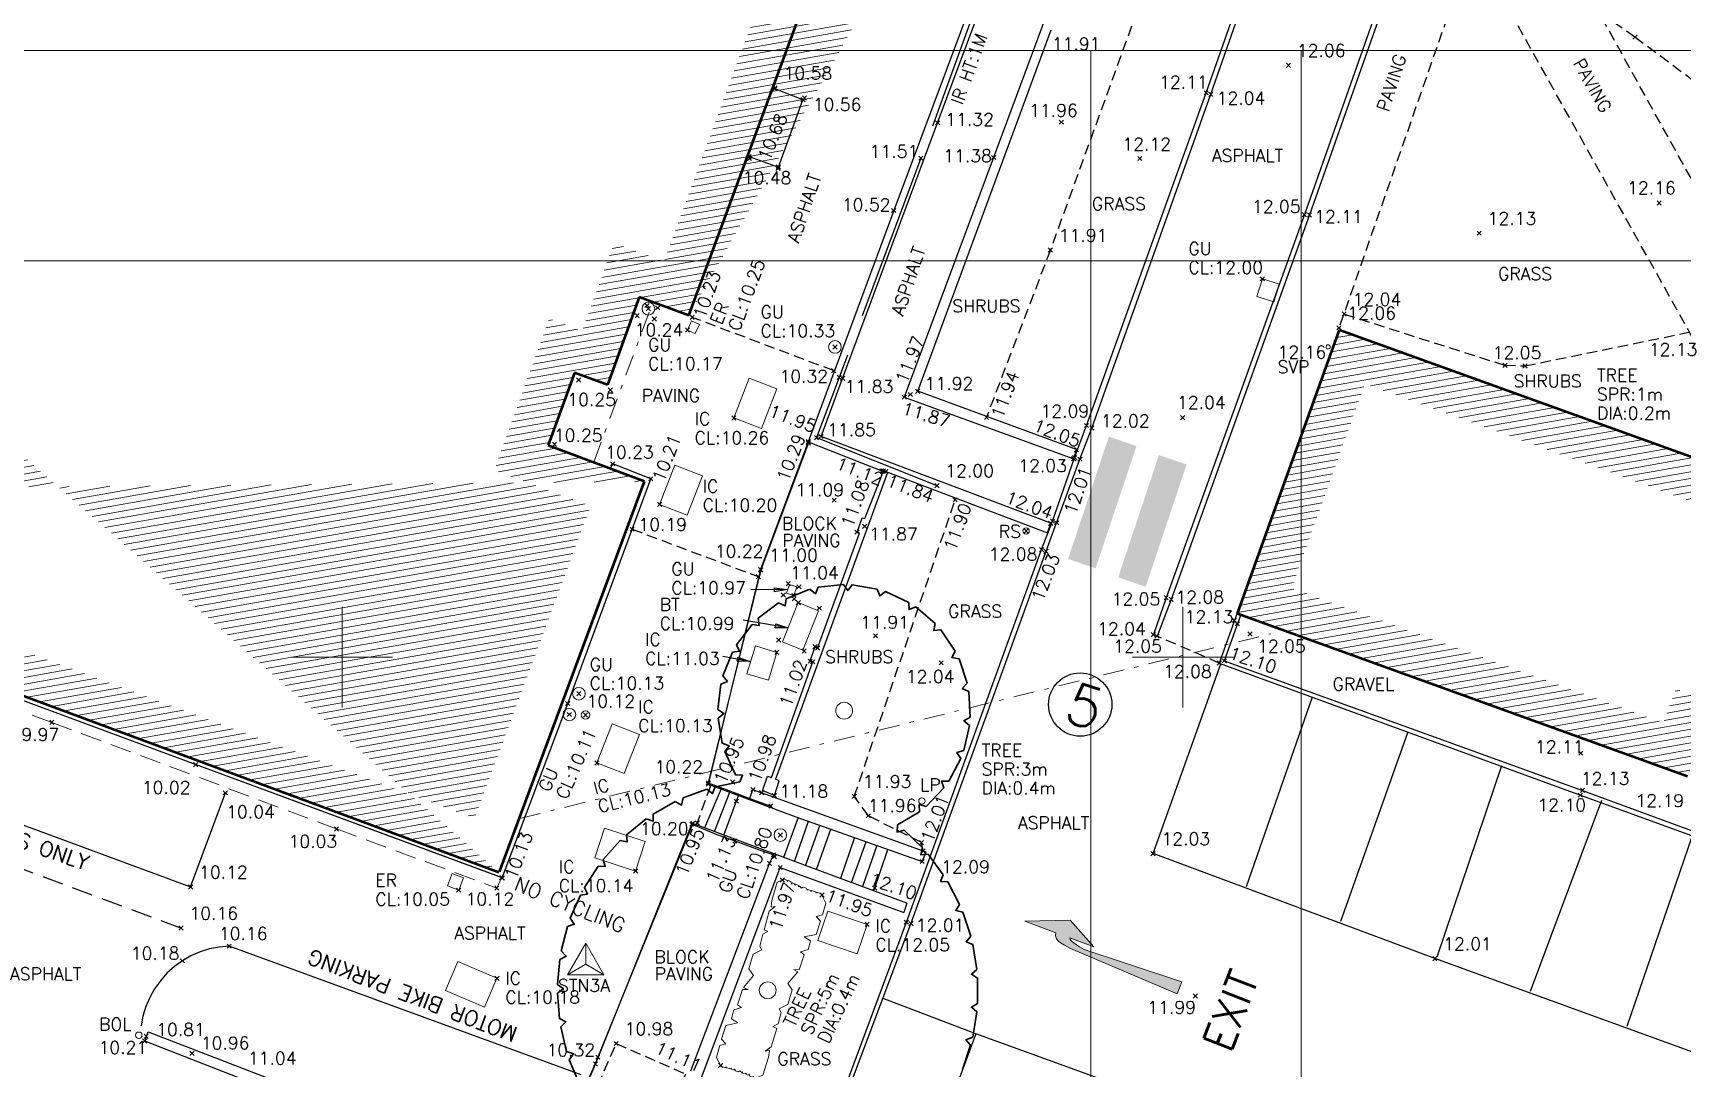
# Model space of a CAD drawing. Extents: x 521064 to 521635, y 174590 to 175241.
# Drawn here: x 521312.65 to 521351.87, y 174730.23 to 174754.84 of the extents above; entities that cross this region are included whole.
import ezdxf

# ---------------------------------------------------------------- set-up
doc = ezdxf.new("R2010")
doc.units = 0
doc.header["$PDMODE"] = 3
doc.header["$PDSIZE"] = 0.05
for name, pattern in [('Centre', [7, 4, -1, 1, -1]), ('DASHDOT', [1, 0.5, -0.25, 0, -0.25]), ('DASHED', [0.75, 0.5, -0.25]), ('HIDDEN', [0.375, 0.25, -0.125])]:
    doc.linetypes.add(name, pattern=pattern)
doc.layers.get('0').update_dxf_attribs({"linetype": 'CONTINUOUS', "lineweight": 18})
for name, color, linetype, lineweight in [('I031G_SURVEY-GRID', 7, 'CONTINUOUS', 18), ('I042T_SURVEY-STA', 1, 'CONTINUOUS', 13), ('I277G_CANOPY', 30, 'DASHDOT', 18), ('I901G_TITLE-SHEET', 7, 'CONTINUOUS', 18), ('I904G_HATCHING', 62, 'CONTINUOUS', 18), ('I910T_TXT-GEN-S', 7, 'CONTINUOUS', 13), ('I917G_BUILDING', 3, 'CONTINUOUS', 50), ('I923G_SURVEY-POINT', 7, 'CONTINUOUS', 18), ('I923T_SURVEY-LEVEL', 7, 'CONTINUOUS', 13), ('I941G_TREE', 72, 'CONTINUOUS', 18), ('I941G_TREE-VEG', 6, 'CONTINUOUS', 35), ('I941T_TREE-TXT', 82, 'CONTINUOUS', 13), ('I952G_KERB', 5, 'CONTINUOUS', 25), ('I960G_COVER', 1, 'CONTINUOUS', 18), ('I960T_COVER-TXT', 1, 'CONTINUOUS', 13), ('I963G_SW', 200, 'DASHED', 18), ('I969G_OHC', 241, 'DASHDOT', 18), ('I976G_ST-FURN', 220, 'CONTINUOUS', 18), ('I976T_ST-FURN-TXT', 220, 'CONTINUOUS', 13), ('I995G_VEGETATION', 102, 'CONTINUOUS', 18)]:
    doc.layers.add(name, color=color, linetype=linetype, lineweight=lineweight)
for name, color, linetype in [('I218G_PLINTH', 140, 'CONTINUOUS'), ('I240G_STAIR', 10, 'CONTINUOUS'), ('I280G_BLDG-FRAME', 7, 'HIDDEN'), ('I940G_SURFACE', 200, 'HIDDEN'), ('I971G_FENCE', 5, 'Centre'), ('I972G_WALL', 10, 'CONTINUOUS'), ('I997G_ROAD_MARKING', 7, 'CONTINUOUS')]:
    doc.layers.add(name, color=color, linetype=linetype)
doc.styles.add('MONOTXT', font='simplex.shx')
doc.styles.get("Standard").update_dxf_attribs({"font": 'simplex.shx'})
doc.dimstyles.get("Standard").update_dxf_attribs({"dimtxt": 0.18, "dimasz": 0.18, "dimexe": 0.18, "dimexo": 0.0625, "dimgap": 0.09, "dimtad": 0, "dimtih": 1, "dimtoh": 1, "dimdec": 4, "dimzin": 0, "dimdsep": 46, "dimtxsty": 'Standard', "dimcen": 0.09, "dimadec": 0, "dimazin": 0, "dimtfac": 1, "dimtdec": 4, "dimtofl": 0, "dimtmove": 0, "dimatfit": 3, "dimfxl": 1, "dimtolj": 1, "dimtzin": 0, "dimarcsym": 0})

# ---------------------------------------------------------------- blocks, each defined once
blk = doc.blocks.new('PT_STATION')
at = {"color": 0, "linetype": 'Continuous', "flags": 128}
for points in [[(0, 0.5), (-0.433, -0.25)], [(-0.433, -0.25), (0, 0), (0, 0.5)], [(0.433, -0.25), (0, 0.5)], [(0, 0), (0.433, -0.25)], [(-0.433, -0.25), (0.433, -0.25)]]:
    blk.add_lwpolyline(points, dxfattribs=at)
blk = doc.blocks.new('HER Vegitation')
at = {"color": 0, "linetype": 'ByBlock'}
blk.add_polyline3d([(0, 0, 0), (0.005, 0.0072, 0), (0.0165, 0.0097, 0), (0.0206, 0.0053, 0), (0.0225, 0.0112, 0), (0.0359, 0.0137, 0), (0.0437, 0.0047, 0), (0.044, 0.0119, 0), (0.0525, 0.014, 0), (0.0581, 0.0087, 0), (0.0587, 0.0131, 0), (0.0737, 0.0159, 0), (0.0762, 0.0112, 0), (0.0759, 0.0159, 0), (0.0906, 0.0128, 0), (0.094, 0.0197, 0), (0.1084, 0.0228, 0), (0.1159, 0.0175, 0), (0.1181, 0.0209, 0), (0.1293, 0.0237, 0), (0.134, 0.0206, 0), (0.1337, 0.0247, 0), (0.1518, 0.0287, 0), (0.1584, 0.0259, 0), (0.1559, 0.029, 0), (0.1618, 0.0315, 0), (0.1797, 0.035, 0), (0.1837, 0.0319, 0)], dxfattribs=at)

msp = doc.modelspace()

# ---------------------------------------------------------------- hatches: boundary and pattern name
msp.add_hatch(color=256).paths.add_polyline_path([(521337.327, 174733.07), (521339.864, 174731.995), (521339.97, 174732.276), (521337.652, 174733.046), (521337.54, 174733.107), (521337.472, 174733.154), (521337.384, 174733.219), (521337.342, 174733.251), (521337.315, 174733.293), (521337.31, 174733.32), (521337.878, 174733.106), (521337.318, 174733.745), (521336.241, 174733.723), (521336.977, 174733.446), (521336.969, 174733.37), (521336.991, 174733.303), (521337.04, 174733.247), (521337.089, 174733.207), (521337.179, 174733.146)])
at = {"layer": 'I904G_HATCHING'}
h = msp.add_hatch(dxfattribs=at)
h.set_pattern_fill('ANSI31', color=256, scale=0.05, angle=325, style=0)
h.paths.add_polyline_path([(521319.989, 174796.976), (521317.25, 174789.57), (521320.274, 174788.474), (521317.729, 174781.566), (521318.599, 174781.242), (521314.762, 174770.934), (521313.465, 174771.419), (521312.26, 174768.185), (521313.565, 174767.711), (521309.764, 174757.382), (521308.905, 174757.706), (521306.356, 174750.853), (521303.341, 174751.954), (521300.602, 174744.53), (521323.15, 174736.169), (521325.911, 174743.596), (521323.621, 174744.446), (521324.929, 174748.048), (521325.715, 174747.761), (521326.471, 174749.849), (521327.658, 174749.411), (521331.041, 174758.577), (521332.591, 174758.002), (521332.998, 174758.999), (521332.932, 174759.024), (521335.237, 174765.255), (521335.327, 174765.222), (521336.92, 174769.563), (521337.922, 174769.844), (521338.779, 174772.181), (521338.198, 174773.062), (521339.835, 174777.469), (521336.226, 174778.807), (521337.471, 174782.22), (521339.843, 174781.331), (521342.564, 174788.649)])
edge = h.paths.add_edge_path()
edge.add_line((521318.988, 174787.877), (521316.446, 174780.976))
edge.add_line((521315.963, 174788.973), (521318.988, 174787.877))
edge.add_line((521319.401, 174798.268), (521315.963, 174788.973))
edge.add_line((521328.274, 174794.986), (521319.401, 174798.268))
edge.add_line((521343.831, 174789.248), (521328.274, 174794.986))
edge.add_line((521340.394, 174779.943), (521343.844, 174789.224))
edge.add_line((521338.065, 174780.929), (521338.675, 174780.701))
edge.add_line((521337.507, 174779.399), (521338.065, 174780.929))
edge.add_line((521338.639, 174780.605), (521338.675, 174780.701))
edge.add_line((521338.639, 174780.605), (521340.394, 174779.943))
edge.add_line((521340.693, 174778.217), (521337.507, 174779.399))
edge.add_line((521341.04, 174778.216), (521340.734, 174778.328))
edge.add_line((521340.734, 174778.328), (521340.693, 174778.217))
edge.add_line((521341.124, 174778.067), (521341.019, 174778.111))
edge.add_line((521339.312, 174773.189), (521341.124, 174778.067))
edge.add_line((521341.019, 174778.111), (521341.04, 174778.216))
edge.add_line((521339.891, 174772.309), (521339.312, 174773.189))
edge.add_line((521338.684, 174769.019), (521339.891, 174772.309))
edge.add_line((521337.683, 174768.738), (521338.684, 174769.019))
edge.add_line((521335.92, 174763.936), (521337.683, 174768.738))
edge.add_line((521334.217, 174759.615), (521335.828, 174763.97))
edge.add_line((521335.828, 174763.97), (521335.92, 174763.936))
edge.add_line((521334.314, 174759.579), (521334.217, 174759.615))
edge.add_line((521333.151, 174756.727), (521334.314, 174759.579))
edge.add_line((521331.632, 174757.291), (521333.151, 174756.727))
edge.add_line((521328.249, 174748.127), (521331.632, 174757.291))
edge.add_line((521328.249, 174748.127), (521327.069, 174748.562))
edge.add_line((521327.069, 174748.562), (521326.314, 174746.477))
edge.add_line((521326.314, 174746.477), (521325.527, 174746.765))
edge.add_line((521325.527, 174746.765), (521324.9, 174745.038))
edge.add_line((521324.9, 174745.038), (521327.19, 174744.187))
edge.add_line((521323.742, 174734.891), (521327.193, 174744.175))
edge.add_line((521299.318, 174743.939), (521323.729, 174734.888))
edge.add_line((521302.747, 174753.235), (521299.318, 174743.939))
edge.add_line((521305.765, 174752.133), (521302.747, 174753.235))
edge.add_line((521308.318, 174758.995), (521305.765, 174752.133))
edge.add_line((521309.173, 174758.673), (521308.318, 174758.995))
edge.add_line((521312.28, 174767.114), (521309.173, 174758.673))
edge.add_line((521312.28, 174767.114), (521310.56, 174767.739))
edge.add_line((521311.106, 174769.218), (521310.56, 174767.739))
edge.add_line((521311.157, 174769.573), (521311.106, 174769.218))
edge.add_line((521311.721, 174771.082), (521312.204, 174770.899))
edge.add_line((521312.204, 174770.899), (521311.644, 174769.397))
edge.add_line((521311.644, 174769.397), (521311.157, 174769.573))
edge.add_line((521311.888, 174771.32), (521311.721, 174771.082))
edge.add_line((521312.464, 174772.861), (521311.888, 174771.32))
edge.add_line((521314.174, 174772.222), (521312.464, 174772.861))
edge.add_line((521317.313, 174780.654), (521314.174, 174772.222))
edge.add_line((521316.446, 174780.976), (521317.313, 174780.654))
h = msp.add_hatch(dxfattribs=at)
h.set_pattern_fill('ANSI31', color=256, scale=0.05, angle=325, style=0)
h.paths.add_polyline_path([(521370.921, 174744.963), (521360.563, 174748.752), (521361.456, 174751.253), (521361.221, 174751.337), (521361.182, 174751.229), (521358.699, 174752.157), (521358.739, 174752.269), (521358.503, 174752.353), (521357.46, 174749.412), (521356.575, 174749.733), (521356.773, 174750.278), (521356.406, 174750.411), (521354.097, 174744.041), (521343.725, 174747.781), (521341.3, 174741.039), (521352.002, 174737.167), (521352.309, 174737.966), (521355.882, 174736.671), (521355.583, 174735.845), (521366.198, 174732.002)])
h.paths.add_polyline_path([(521359.287, 174748.153), (521369.631, 174744.371), (521365.606, 174733.28), (521356.864, 174736.445), (521357.163, 174737.27), (521351.727, 174739.24), (521351.42, 174738.441), (521342.578, 174741.64), (521344.327, 174746.501), (521354.697, 174742.762), (521356.808, 174748.585), (521358.065, 174748.129), (521359.067, 174750.952), (521360.143, 174750.55)], flags=16)
at = {"layer": 'I997G_ROAD_MARKING'}
h = msp.add_hatch(color=256, dxfattribs=at)
h.paths.add_polyline_path([(521337.268, 174742.336), (521337.923, 174742.111), (521338.894, 174745.02), (521338.238, 174745.245)])
h.paths.add_polyline_path([(521338.459, 174741.898), (521339.114, 174741.672), (521340.085, 174744.582), (521339.429, 174744.807)])

# ---------------------------------------------------------------- linework, layer by layer
msp.add_lwpolyline([(521337.327, 174733.07), (521339.864, 174731.995), (521339.97, 174732.276), (521337.652, 174733.046), (521337.54, 174733.107), (521337.472, 174733.154), (521337.384, 174733.219), (521337.342, 174733.251), (521337.315, 174733.293), (521337.31, 174733.32), (521337.878, 174733.106), (521337.318, 174733.745), (521336.241, 174733.723), (521336.977, 174733.446), (521336.969, 174733.37), (521336.991, 174733.303), (521337.04, 174733.247), (521337.089, 174733.207), (521337.179, 174733.146)], close=True)
at = {"layer": 'I031G_SURVEY-GRID'}
for p, q in [((521320, 174741.2), (521320, 174738.8)), ((521340, 174741.2), (521340, 174738.8)), ((521318.8, 174740), (521321.2, 174740)), ((521338.8, 174740), (521341.2, 174740))]:
    msp.add_line(p, q, dxfattribs=at)
at = {"layer": 'I218G_PLINTH'}
for points in [[(521327.344, 174744.24, 10.211), (521326.438, 174744.596, 10.228), (521326.379, 174744.489, 10.231)], [(521323.811, 174734.749, 10.131), (521325.367, 174738.898, 10.116), (521327.344, 174744.24, 10.211)], [(521323.815, 174734.747, 10.132), (521316.518, 174737.444, 10.021), (521306.919, 174740.999, 9.932)], [(521323.811, 174734.749, 10.131), (521316.518, 174737.444, 10.021)]]:
    msp.add_polyline3d(points, dxfattribs=at)
at = {"layer": 'I240G_STAIR'}
for p, q in [((521332.185, 174735.71, 11.635), (521331.854, 174734.736, 11.629)), ((521332.117, 174734.639, 11.783), (521332.465, 174735.611, 11.793)), ((521332.716, 174735.522, 11.949), (521332.376, 174734.543, 11.941))]:
    msp.add_line(p, q, dxfattribs=at)
for points in [[(521329.683, 174751.907, 10.675), (521330.377, 174751.657, 10.672), (521330.963, 174753.258, 10.674), (521330.291, 174753.516, 10.676)], [(521329.02, 174736.864, 10.417), (521328.624, 174735.937, 10.396)], [(521328.859, 174735.849, 10.587), (521329.227, 174736.786, 10.604)], [(521329.077, 174735.768, 10.77), (521329.431, 174736.71, 10.791)], [(521330.849, 174736.183, 11.009), (521330.498, 174735.238, 10.997)], [(521330.765, 174735.14, 11.169), (521331.093, 174736.097, 11.161)], [(521331.366, 174736, 11.315), (521331.014, 174735.031, 11.324)], [(521331.284, 174734.948, 11.47), (521331.628, 174735.907, 11.479)], [(521332.646, 174734.443, 12.096), (521332.985, 174735.427, 12.11)]]:
    msp.add_polyline3d(points, dxfattribs=at)
at = {"layer": 'I277G_CANOPY'}
msp.add_polyline3d([(521325.991, 174744.64, 12.614), (521327.321, 174748.246, 12.58)], dxfattribs=at)
at = {"layer": 'I280G_BLDG-FRAME'}
msp.add_polyline3d([(521325.027, 174727.415, 11.029), (521326.521, 174730.811, 10.979), (521328.17, 174730.085, 11.114), (521326.677, 174726.689, 11.164)], close=True, dxfattribs=at)
at = {"layer": 'I901G_TITLE-SHEET'}
for points in [[(521455.762, 174749.428), (521247.162, 174749.428), (521247.162, 174913.628), (521455.762, 174913.628)], [(521342.812, 174590.228), (521134.212, 174590.228), (521134.212, 174754.428), (521342.812, 174754.428)], [(521546.412, 174590.228), (521337.812, 174590.228), (521337.812, 174754.428), (521546.412, 174754.428)]]:
    msp.add_lwpolyline(points, close=True, dxfattribs=at)
at = {"layer": 'I917G_BUILDING'}
for p, q in [((521328.249, 174748.127, 10.23), (521331.632, 174757.291, 10.74)), ((521327.069, 174748.562, 10.24), (521326.314, 174746.477, 10.25)), ((521328.249, 174748.127, 10.23), (521327.069, 174748.562, 10.24)), ((521341.3, 174741.039), (521343.725, 174747.781)), ((521325.527, 174746.765, 10.25), (521324.9, 174745.038, 10.25)), ((521326.314, 174746.477, 10.25), (521325.527, 174746.765, 10.25)), ((521324.9, 174745.038, 10.25), (521327.19, 174744.187, 10.21)), ((521323.742, 174734.891, 10.13), (521327.193, 174744.175, 10.21)), ((521299.318, 174743.939, 9.86), (521323.729, 174734.888, 10.13)), ((521341.3, 174741.039, 12.13), (521352.002, 174737.167, 12.19))]:
    msp.add_line(p, q, dxfattribs=at)
msp.add_polyline3d([(521343.725, 174747.781, 12.06), (521354.097, 174744.041, 12.11), (521356.406, 174750.411, 12.19)], dxfattribs=at)
at = {"layer": 'I923G_SURVEY-POINT'}
for p in [(521350.75, 174754.744, 12.081), (521342.509, 174754.076, 12.065), (521330.291, 174753.516, 10.676), (521330.301, 174753.536, 10.576), (521330.963, 174753.258, 10.674), (521331, 174753.296, 10.563), (521340.553, 174753.422, 12.109), (521340.664, 174753.387, 12.045), (521334.165, 174752.707, 11.325), (521337.106, 174752.722, 11.956), (521329.683, 174751.907, 10.675), (521329.69, 174751.859, 10.483), (521330.37, 174751.622, 10.478), (521330.377, 174751.657, 10.672), (521333.765, 174751.866, 11.507), (521335.498, 174751.884, 11.376), (521338.974, 174751.86, 12.116), (521351.327, 174750.801, 12.164), (521333.121, 174750.622, 10.516), (521342.888, 174750.525, 12.052), (521343.009, 174750.517, 12.108), (521347.046, 174750.082, 12.132), (521336.846, 174749.681, 11.909), (521341.89, 174748.997, 12.004), (521327.02, 174748.122, 10.239), (521327.255, 174748.362, 10.19), (521327.286, 174748.287, 10.172), (521327.428, 174748.043, 10.242), (521327.509, 174748.309, 10.24), (521328.328, 174748.081, 10.234), (521343.834, 174748.159, 12.044), (521328.215, 174747.778, 10.25), (521343.71, 174747.831, 12.065), (521331.723, 174747.377, 10.329), (521347.657, 174746.941, 12.054), (521348.136, 174746.926, 12.045), (521325.626, 174746.591, 10.252), (521331.691, 174746.814, 10.321), (521331.825, 174746.654, 11.948), (521331.906, 174746.63, 11.833), (521326.381, 174746.355, 10.245), (521333.372, 174746.184, 11.866), (521333.514, 174746.246, 11.973), (521333.691, 174746.322, 11.918), (521329.319, 174745.688, 10.26), (521335.327, 174745.705, 11.937), (521339.991, 174745.695, 12.044), (521337.707, 174745.509, 12.09), (521337.832, 174745.448, 12.024), (521325.053, 174745.062, 10.251), (521331.088, 174745.124, 10.293), (521331.092, 174745.094, 11.125), (521331.284, 174745.221, 11.946), (521331.392, 174745.248, 11.846), (521337.467, 174744.935, 12.053), (521326.438, 174744.596, 10.228), (521337.401, 174744.718, 12.028), (521337.424, 174744.742, 12.04), (521337.551, 174744.708, 12.01), (521327.344, 174744.24, 10.211), (521332.838, 174744.427, 11.119), (521332.877, 174744.425, 11.12), (521332.934, 174744.416, 11.843), (521331.706, 174743.732, 11.088), (521334.148, 174744.08, 11.996), (521334.582, 174743.74, 11.902), (521327.553, 174743.634, 10.204), (521326.901, 174743.042, 10.191), (521332.248, 174742.971, 11.082), (521332.428, 174743.109, 11.873), (521336.27, 174743.001, 12.095), (521336.855, 174743.184, 12.041), (521336.898, 174743.234, 12.041), (521336.996, 174743.194, 12.005), (521336.639, 174742.556, 12.077), (521336.744, 174742.518, 12.027), (521329.9, 174741.916, 10.222), (521329.952, 174742.084, 10.224), (521329.961, 174742.074, 11), (521330.612, 174741.749, 11.037), (521330.497, 174741.477, 11.028), (521330.749, 174741.466, 10.974), (521330.752, 174741.386, 11.033), (521330.87, 174741.672, 11.042), (521339.6, 174741.414, 12.054), (521339.72, 174741.374, 12.084), (521330.851, 174741.297, 10.987), (521331.353, 174741.165, 11.055), (521341.223, 174740.874, 12.126), (521341.295, 174740.791, 12.133), (521330.386, 174740.407, 11.011), (521331.249, 174740.25, 11.059), (521331.311, 174740.217, 11.067), (521332.687, 174740.506, 11.913), (521339.297, 174740.535, 12.038), (521339.383, 174740.498, 12.046), (521341.595, 174740.549, 12.047), (521330.34, 174740.113, 11.026), (521330.991, 174740.148, 11.045), (521331.134, 174739.905, 11.046), (521331.195, 174739.888, 11.017), (521334.249, 174739.863, 12.039), (521340.865, 174739.859, 12.075), (521340.982, 174739.913, 12.103), (521325.633, 174739.13, 10.128), (521325.367, 174738.898, 10.116), (521325.408, 174738.636, 10.107), (521325.79, 174738.624, 10.13), (521313.097, 174738.449, 9.967), (521316.518, 174737.444, 10.021), (521326.061, 174737.483, 10.127), (521349.463, 174737.715, 12.106), (521317.226, 174736.772, 10.038), (521328.707, 174736.98, 10.216), (521328.71, 174737.009, 10.946), (521329.289, 174737.03, 10.959), (521329.772, 174736.852, 10.98), (521329.978, 174736.776, 11.004), (521330.284, 174736.708, 11.176), (521332.184, 174736.69, 11.926), (521349.452, 174736.716, 12.102), (521349.503, 174736.831, 12.129), (521329.38, 174736.573, 10.788), (521330.199, 174736.459, 12.036), (521319.869, 174735.914, 10.026), (521328.32, 174736.026, 10.947), (521328.343, 174736.041, 10.201), (521328.451, 174736.055, 10.196), (521332.518, 174736.226, 11.959), (521329.343, 174735.628, 11.135), (521330.424, 174735.768, 10.802), (521333.783, 174735.589, 12.013), (521330.167, 174735.095, 11.101), (521330.262, 174735.299, 11.212), (521330.283, 174735.249, 12.099), (521333.798, 174735.139, 12.088), (521333.82, 174735.389, 12.014), (521339.289, 174735.328, 12.029), (521323.796, 174734.75, 10.126), (521323.811, 174734.749, 10.131), (521326.983, 174734.911, 10.137), (521330.42, 174734.996, 11.962), (521330.473, 174734.697, 11.967), (521316.399, 174734.534, 10.115), (521322.776, 174734.458, 10.051), (521323.682, 174734.508, 10.12), (521331.413, 174734.341, 11.946), (521332.668, 174734.508, 12.097), (521316.17, 174733.557, 10.156), (521332.489, 174733.643, 12.052), (521333.422, 174733.695, 12.061), (521333.531, 174733.66, 12.012), (521317.317, 174733.125, 10.162), (521316.203, 174732.777, 10.176), (521345.989, 174732.829, 12.01), (521323.685, 174732.362, 10.177), (521340.295, 174731.939, 11.986), (521315.308, 174730.869, 10.214), (521315.341, 174730.981, 10.81), (521326.521, 174730.811, 10.979), (521316.43, 174730.577, 10.96), (521326.084, 174730.486, 10.32), (521326.028, 174730.321, 10.978), (521329.003, 174730.29, 12.002)]:
    msp.add_point(p, dxfattribs=at)
at = {"layer": 'I940G_SURFACE'}
for points in [[(521348.758, 174776.84, 12), (521348.445, 174776.793, 12.002), (521348.213, 174776.742, 12.003), (521347.986, 174776.675, 12.004), (521347.764, 174776.592, 12.005), (521347.549, 174776.493, 12.006), (521347.341, 174776.379, 12.007), (521347.141, 174776.251, 12.008), (521346.951, 174776.11, 12.009), (521346.783, 174775.965, 12.008), (521346.624, 174775.809, 12.008), (521346.476, 174775.643, 12.008), (521346.339, 174775.467, 12.008), (521346.215, 174775.283, 12.007), (521346.102, 174775.091, 12.007), (521346.003, 174774.892, 12.007), (521345.917, 174774.686, 12.007), (521342.997, 174766.527, 12.014), (521339.93, 174758.178, 12.043), (521336.846, 174749.681, 11.909), (521335.327, 174745.705, 11.937)], [(521354.479, 174748.705, 12.138), (521353.358, 174749.093, 12.142), (521348.95, 174757.029, 12.092), (521347.783, 174759.133, 12.06), (521347.998, 174759.775, 12.114)], [(521353.853, 174746.989, 12.154), (521352.122, 174747.596, 12.128), (521347.653, 174755.583, 12.13), (521346.53, 174755.919, 12.123), (521343.71, 174747.831, 12.065)], [(521354.927, 174748.639, 12.075), (521355.417, 174749.591, 12.152), (521353.353, 174752.803, 12.118), (521350.75, 174754.744, 12.081), (521349.889, 174755.348, 12.099)], [(521331.691, 174746.814, 10.321), (521328.328, 174748.081, 10.234)], [(521343.834, 174748.159, 12.044), (521347.657, 174746.941, 12.054), (521348.136, 174746.926, 12.045), (521352.033, 174747.726, 12.111)], [(521333.82, 174735.389, 12.014), (521333.783, 174735.589, 12.013), (521332.518, 174736.226, 11.959), (521332.184, 174736.69, 11.926), (521334.582, 174743.74, 11.902)], [(521326.901, 174743.042, 10.191), (521329.9, 174741.916, 10.222)], [(521340.865, 174739.859, 12.075), (521339.383, 174740.498, 12.046)], [(521328.434, 174736.007, 10.195), (521328.774, 174736.955, 10.22)]]:
    msp.add_polyline3d(points, dxfattribs=at)
at = {"layer": 'I941G_TREE'}
for centre in [(521331.941, 174738.726), (521330.124, 174732.076)]:
    msp.add_circle(centre, 0.2, dxfattribs=at)
at = {"layer": 'I941G_TREE-VEG'}
for points in [[(521331.126, 174741.613), (521330.56, 174741.389), (521330.54, 174741.219), (521330.383, 174741.29)], [(521331.928, 174741.726), (521331.323, 174741.661), (521331.258, 174741.503), (521331.126, 174741.613)], [(521332.731, 174741.62), (521332.131, 174741.72), (521332.026, 174741.584), (521331.928, 174741.726)], [(521333.477, 174741.303), (521332.925, 174741.559), (521332.787, 174741.457), (521332.731, 174741.62)], [(521330.383, 174741.29), (521329.898, 174740.923), (521329.924, 174740.753), (521329.754, 174740.78)], [(521334.11, 174740.798), (521333.647, 174741.193), (521333.487, 174741.131), (521333.477, 174741.303)], [(521329.754, 174740.78), (521329.385, 174740.296), (521329.455, 174740.14), (521329.284, 174740.12)], [(521334.585, 174740.142), (521334.245, 174740.646), (521334.074, 174740.63), (521334.11, 174740.798)], [(521329.284, 174740.12), (521329.058, 174739.555), (521329.167, 174739.423), (521329.008, 174739.358)], [(521334.868, 174739.383), (521334.675, 174739.96), (521334.506, 174739.99), (521334.585, 174740.142)], [(521329.008, 174739.358), (521328.941, 174738.754), (521329.082, 174738.656), (521328.946, 174738.551)], [(521334.937, 174738.576), (521334.906, 174739.183), (521334.751, 174739.257), (521334.868, 174739.383)], [(521328.946, 174738.551), (521329.043, 174737.95), (521329.204, 174737.893), (521329.102, 174737.756)], [(521334.788, 174737.78), (521334.92, 174738.373), (521334.791, 174738.486), (521334.937, 174738.576)], [(521329.102, 174737.756), (521329.356, 174737.203), (521329.527, 174737.192), (521329.465, 174737.032)], [(521334.431, 174737.053), (521334.717, 174737.589), (521334.623, 174737.733), (521334.788, 174737.78)], [(521328.677, 174736.862), (521328.11, 174736.652), (521328.077, 174736.483), (521327.927, 174736.567)], [(521329.465, 174737.032), (521328.871, 174736.916), (521328.812, 174736.755), (521328.677, 174736.862)], [(521333.893, 174736.447), (521334.312, 174736.888), (521334.259, 174737.051), (521334.431, 174737.053)], [(521327.927, 174736.567), (521327.401, 174736.269), (521327.396, 174736.097), (521327.234, 174736.156)], [(521333.212, 174736.008), (521333.734, 174736.321), (521333.727, 174736.492), (521333.893, 174736.447)], [(521327.234, 174736.156), (521326.763, 174735.777), (521326.785, 174735.607), (521326.616, 174735.638)], [(521333.804, 174735.461), (521333.368, 174735.881), (521333.202, 174735.837), (521333.212, 174736.008)], [(521326.616, 174735.638), (521326.212, 174735.189), (521326.261, 174735.024), (521326.09, 174735.029)], [(521334.3, 174734.826), (521333.937, 174735.31), (521333.766, 174735.294), (521333.804, 174735.461)], [(521326.09, 174735.029), (521325.763, 174734.52), (521325.838, 174734.366), (521325.668, 174734.342)], [(521334.687, 174734.12), (521334.407, 174734.656), (521334.236, 174734.667), (521334.3, 174734.826)], [(521325.668, 174734.342), (521325.427, 174733.788), (521325.525, 174733.647), (521325.361, 174733.597)], [(521334.956, 174733.36), (521334.766, 174733.934), (521334.599, 174733.973), (521334.687, 174734.12)], [(521325.361, 174733.597), (521325.213, 174733.011), (521325.333, 174732.888), (521325.179, 174732.812)], [(521335.1, 174732.567), (521335.004, 174733.164), (521334.845, 174733.229), (521334.956, 174733.36)], [(521325.179, 174732.812), (521325.126, 174732.21), (521325.264, 174732.108), (521325.125, 174732.008)], [(521335.114, 174731.762), (521335.116, 174732.366), (521334.969, 174732.456), (521335.1, 174732.567)], [(521325.125, 174732.008), (521325.169, 174731.405), (521325.322, 174731.327), (521325.201, 174731.206)], [(521334.999, 174730.964), (521335.098, 174731.561), (521334.968, 174731.673), (521335.114, 174731.762)], [(521325.201, 174731.206), (521325.341, 174730.618), (521325.505, 174730.565), (521325.404, 174730.426)], [(521334.757, 174730.196), (521334.95, 174730.769), (521334.84, 174730.9), (521334.999, 174730.964)], [(521325.404, 174730.426), (521325.638, 174729.869), (521325.808, 174729.843), (521325.73, 174729.689)]]:
    msp.add_lwpolyline(points, dxfattribs=at)
at = {"layer": 'I952G_KERB'}
for points in [[(521327.205, 174726.263, 11.775), (521329.69, 174725.327, 11.981), (521330.51, 174725.611, 12.006), (521333.531, 174733.66, 12.012), (521336.744, 174742.518, 12.027), (521336.996, 174743.194, 12.005), (521337.551, 174744.708, 12.01), (521337.832, 174745.448, 12.024), (521340.664, 174753.387, 12.045), (521343.657, 174761.953, 12.054), (521346.749, 174770.855, 12.043), (521348.505, 174775.775, 12.011), (521348.893, 174776.937, 11.999)], [(521327.255, 174726.38, 11.856), (521329.695, 174725.447, 12.003), (521330.447, 174725.669, 12.044), (521333.422, 174733.695, 12.061), (521336.639, 174742.556, 12.077), (521336.898, 174743.234, 12.041), (521337.424, 174744.742, 12.04), (521337.707, 174745.509, 12.09), (521340.553, 174753.422, 12.109), (521343.562, 174761.98, 12.095), (521346.659, 174770.902, 12.092), (521348.382, 174775.797, 12.141), (521348.798, 174776.949, 12.05)], [(521351.816, 174776.027, 12.017), (521348.708, 174767.142, 12.068), (521345.894, 174759.051, 12.074), (521342.888, 174750.525, 12.052), (521339.6, 174741.414, 12.054), (521339.297, 174740.535, 12.038)], [(521351.928, 174775.986, 12.045), (521348.815, 174767.089, 12.126), (521346.016, 174759.034, 12.135), (521343.009, 174750.517, 12.108), (521339.72, 174741.374, 12.084), (521339.383, 174740.498, 12.046)], [(521341.287, 174741.046, 12.126), (521340.865, 174739.859, 12.075), (521349.452, 174736.716, 12.102), (521357.61, 174733.754, 12.173), (521367.09, 174730.268, 12.294), (521369.768, 174737.594, 12.117), (521373.181, 174746.949, 12.311), (521380.746, 174744.221, 12.424), (521387.365, 174741.84, 12.528), (521383.797, 174731.928, 12.506), (521381.327, 174724.992, 12.561), (521379.113, 174725.742, 12.516), (521377.359, 174721.065, 12.511), (521376.715, 174721.317, 12.51), (521373.423, 174712.751, 12.478), (521369.604, 174702.665, 12.627), (521363.315, 174699.166, 12.643), (521354.042, 174702.517, 12.554), (521352.657, 174699.419, 12.767)], [(521341.373, 174741.013, 12.14), (521340.982, 174739.913, 12.103), (521349.503, 174736.831, 12.129), (521357.661, 174733.834, 12.225), (521367.024, 174730.401, 12.319), (521369.639, 174737.649, 12.246), (521373.137, 174747.087, 12.398), (521380.804, 174744.294, 12.524), (521387.487, 174741.883, 12.631), (521383.898, 174731.857, 12.629), (521381.358, 174724.851, 12.644), (521379.192, 174725.576, 12.621), (521377.419, 174720.891, 12.62), (521376.778, 174721.163, 12.607), (521373.541, 174712.695, 12.587), (521369.724, 174702.566, 12.725), (521363.277, 174698.999, 12.77), (521354.096, 174702.387, 12.638), (521352.746, 174699.386, 12.805)]]:
    msp.add_polyline3d(points, dxfattribs=at)
at = {"layer": 'I960G_COVER'}
for points in [[(521341.89, 174748.997, 12.004), (521341.758, 174748.579, 12.001), (521342.162, 174748.452, 11.997), (521342.294, 174748.869, 12.001)], [(521328.215, 174747.778, 10.25), (521328.399, 174747.694, 10.256), (521328.499, 174747.913, 10.258), (521328.315, 174747.997, 10.252)], [(521329.319, 174745.688, 10.26), (521329.685, 174746.635, 10.285), (521330.34, 174746.382, 10.297), (521329.974, 174745.435, 10.272)], [(521327.553, 174743.634, 10.204), (521327.919, 174744.568, 10.222), (521328.573, 174744.311, 10.23), (521328.207, 174743.378, 10.213)], [(521330.749, 174741.466, 10.974), (521330.572, 174741.522, 10.968), (521330.639, 174741.731, 10.973), (521330.816, 174741.674, 10.979)], [(521330.851, 174741.297, 10.987), (521330.473, 174740.362, 11.006), (521330.957, 174740.166, 11.047), (521331.336, 174741.101, 11.028)], [(521330.34, 174740.113, 11.026), (521330.139, 174739.451, 11.027), (521329.629, 174739.606, 11.011), (521329.83, 174740.268, 11.01)], [(521326.061, 174737.483, 10.127), (521326.422, 174738.413, 10.13), (521327.072, 174738.16, 10.135), (521326.711, 174737.231, 10.132)], [(521326.983, 174734.911, 10.137), (521326.012, 174735.224, 10.14), (521326.239, 174735.931, 10.134), (521327.211, 174735.618, 10.131)], [(521322.776, 174734.458, 10.051), (521322.889, 174734.747, 10.059), (521322.622, 174734.852, 10.05), (521322.509, 174734.562, 10.042)], [(521332.489, 174733.643, 12.052), (521331.553, 174733.957, 11.973), (521331.318, 174733.257, 11.959), (521332.254, 174732.943, 12.038)], [(521323.685, 174732.362, 10.177), (521322.755, 174732.762, 10.179), (521322.458, 174732.072, 10.172), (521323.388, 174731.672, 10.169)]]:
    msp.add_polyline3d(points, close=True, dxfattribs=at)
for centre, radius in [((521327.286, 174748.287, 10.172), 0.15), ((521331.723, 174747.377, 10.329), 0.15), ((521325.633, 174739.13, 10.128), 0.15), ((521325.408, 174738.636, 10.107), 0.15), ((521325.79, 174738.624, 10.13), 0.1), ((521330.424, 174735.768, 10.802), 0.15)]:
    msp.add_circle(centre, radius, dxfattribs=at)
at = {"layer": 'I963G_SW'}
msp.add_polyline3d([(521298.83, 174743.975, 9.85), (521298.76, 174743.748, 9.843), (521305.588, 174741.188, 9.904), (521313.097, 174738.449, 9.967), (521319.869, 174735.914, 10.026), (521323.682, 174734.508, 10.12), (521323.796, 174734.75, 10.126)], dxfattribs=at)
at = {"layer": 'I969G_OHC'}
msp.add_polyline3d([(521324.226, 174736.165, 19.765), (521342.091, 174740.555, 17.331)], dxfattribs=at)
at = {"layer": 'I971G_FENCE'}
msp.add_polyline3d([(521335.405, 174756.39, 11.127), (521333.765, 174751.866, 11.507), (521331.825, 174746.654, 11.948), (521331.284, 174745.221, 11.946), (521334.148, 174744.08, 11.996)], dxfattribs=at)
at = {"layer": 'I972G_WALL'}
for p, q in [((521333.691, 174746.322, 11.918), (521336.863, 174754.919, 11.912)), ((521337.467, 174744.935, 12.053), (521333.691, 174746.322, 11.918)), ((521337.401, 174744.718, 12.028), (521337.467, 174744.935, 12.053)), ((521332.971, 174744.39, 11.87), (521330.31, 174737.101, 11.87)), ((521332.435, 174743.296, 11.097), (521332.877, 174744.425, 11.12)), ((521332.248, 174742.971, 11.082), (521332.374, 174743.313, 11.091)), ((521332.374, 174743.313, 11.091), (521332.435, 174743.296, 11.097)), ((521331.311, 174740.217, 11.067), (521332.311, 174742.947, 11.088)), ((521332.311, 174742.947, 11.088), (521332.248, 174742.971, 11.082)), ((521331.134, 174739.905, 11.046), (521331.249, 174740.25, 11.059)), ((521331.249, 174740.25, 11.059), (521331.311, 174740.217, 11.067)), ((521330.216, 174737.135, 11.036), (521331.195, 174739.888, 11.017)), ((521331.195, 174739.888, 11.017), (521331.134, 174739.905, 11.046)), ((521330.003, 174736.819, 11.009), (521330.117, 174737.171, 11.027)), ((521330.117, 174737.171, 11.027), (521330.216, 174737.135, 11.036)), ((521333.893, 174735.363, 12.033), (521329.978, 174736.776, 11.004)), ((521330.014, 174736.822, 11.18), (521330.003, 174736.819, 11.009)), ((521330.284, 174736.708, 11.176), (521330.014, 174736.822, 11.18)), ((521330.284, 174736.708, 11.176), (521330.398, 174737.06, 11.87))]:
    msp.add_line(p, q, dxfattribs=at)
for points in [[(521337.4, 174757.01, 10.931), (521335.498, 174751.884, 11.376), (521333.372, 174746.184, 11.866), (521337.401, 174744.718, 12.028)], [(521335.564, 174756.477, 10.942), (521335.343, 174756.567, 10.848), (521333.121, 174750.622, 10.516), (521331.088, 174745.124, 10.293), (521329.952, 174742.084, 10.224), (521328.707, 174736.98, 10.216), (521330.795, 174736.202, 10.853), (521333.798, 174735.139, 12.088)], [(521336.855, 174743.184, 12.041), (521331.392, 174745.248, 11.846), (521331.906, 174746.63, 11.833), (521334.165, 174752.707, 11.325), (521335.564, 174756.477, 10.942)], [(521331.092, 174745.094, 11.125), (521329.961, 174742.074, 11), (521328.71, 174737.009, 10.946), (521329.203, 174736.826, 11.055), (521329.697, 174736.638, 11.149), (521330.199, 174736.459, 12.036)], [(521331.088, 174745.124, 10.293), (521332.838, 174744.427, 11.119), (521332.934, 174744.416, 11.843), (521336.776, 174742.96, 12.051)], [(521336.776, 174742.96, 12.051), (521336.855, 174743.184, 12.041)], [(521330.398, 174737.06, 11.87), (521330.31, 174737.101, 11.87)], [(521329.697, 174736.638, 11.149), (521329.772, 174736.852, 10.98), (521329.978, 174736.776, 11.004)], [(521333.436, 174734.151, 12.073), (521330.47, 174735.249, 10.84), (521328.343, 174736.041, 10.201), (521326.084, 174730.486, 10.32), (521325.997, 174730.271, 10.324), (521325.9, 174730.06, 10.328), (521325.794, 174729.854, 10.331), (521325.678, 174729.654, 10.335), (521325.553, 174729.458, 10.339), (521325.42, 174729.269, 10.342), (521325.278, 174729.085, 10.346), (521325.128, 174728.909, 10.35), (521324.963, 174728.732, 10.355), (521324.79, 174728.564, 10.36), (521324.608, 174728.404, 10.366), (521324.42, 174728.252, 10.371), (521324.224, 174728.11, 10.376), (521324.022, 174727.977, 10.381), (521323.782, 174727.836, 10.387)], [(521323.811, 174727.826, 10.985), (521324.081, 174727.983, 10.985), (521324.275, 174728.108, 10.984), (521324.462, 174728.243, 10.983), (521324.643, 174728.387, 10.983), (521324.816, 174728.539, 10.982), (521324.982, 174728.699, 10.982), (521325.148, 174728.877, 10.981), (521325.305, 174729.062, 10.981), (521325.452, 174729.256, 10.98), (521325.588, 174729.457, 10.98), (521325.715, 174729.664, 10.979), (521325.83, 174729.878, 10.979), (521325.935, 174730.097, 10.978), (521326.028, 174730.321, 10.978), (521328.32, 174736.026, 10.947), (521328.816, 174735.821, 10.966), (521328.847, 174735.809, 11.05), (521329.343, 174735.628, 11.135), (521329.856, 174735.444, 11.213), (521330.262, 174735.299, 11.212)], [(521328.299, 174730.164, 11.134), (521330.167, 174735.095, 11.101), (521330.262, 174735.299, 11.212)], [(521333.798, 174735.139, 12.088), (521333.893, 174735.363, 12.033)], [(521327.2, 174726.267, 11.775), (521327.213, 174726.269, 11.851), (521327.403, 174726.815, 11.919), (521328.378, 174729.537, 11.958), (521330.42, 174734.996, 11.962), (521333.362, 174733.927, 12.047)], [(521333.436, 174734.151, 12.073), (521333.362, 174733.927, 12.047)], [(521327.2, 174726.266, 11.772), (521321.616, 174728.412, 10.883), (521315.308, 174730.869, 10.214), (521315.392, 174731.088, 10.214), (521322.313, 174728.416, 10.326), (521323.78, 174727.836, 10.383), (521323.851, 174727.814, 10.97), (521325.119, 174727.311, 11.028), (521327.046, 174726.58, 11.172)]]:
    msp.add_polyline3d(points, dxfattribs=at)
at = {"layer": 'I976G_ST-FURN'}
for centre, radius in [((521343.453, 174747.379, 12.163), 0.05), ((521336.27, 174743.001, 12.095), 0.075), ((521333.791, 174736.578, 12.076), 0.075), ((521315.166, 174731.008, 10.199), 0.075)]:
    msp.add_circle(centre, radius, dxfattribs=at)
at = {"layer": 'I997G_ROAD_MARKING', "linetype": 'DASHED'}
msp.add_line((521316.17, 174733.557), (521304.422, 174737.916), dxfattribs=at)
at = {"layer": 'I997G_ROAD_MARKING'}
msp.add_line((521335.075, 174731.044), (521333.469, 174726.747), dxfattribs=at)
for points in [[(521307.02, 174740.484), (521306.198, 174738.283), (521311.303, 174736.419), (521316.399, 174734.534), (521317.226, 174736.772)], [(521367.204, 174730.294), (521370.391, 174729.119), (521368.716, 174724.598), (521361.872, 174727.129), (521352.821, 174730.348), (521345.989, 174732.829), (521339.289, 174735.328), (521340.904, 174739.843)], [(521343.076, 174739.051), (521341.503, 174734.536)], [(521343.751, 174733.719), (521345.35, 174738.207)], [(521347.575, 174737.416), (521346.042, 174732.867)], [(521348.269, 174732.059), (521349.964, 174736.597)], [(521352.106, 174735.725), (521350.556, 174731.215)], [(521325.687, 174730.064), (521317.317, 174733.125), (521317.082, 174733.104), (521316.85, 174733.059), (521316.625, 174732.988), (521316.408, 174732.894), (521316.203, 174732.777), (521316.012, 174732.639), (521315.836, 174732.48), (521315.679, 174732.304), (521315.542, 174732.112), (521315.426, 174731.907), (521315.333, 174731.69), (521315.264, 174731.464), (521315.22, 174731.232)], [(521364.287, 174720.428), (521362.011, 174721.213), (521359.796, 174722.036), (521357.557, 174722.866), (521355.386, 174723.657), (521353.096, 174724.492), (521350.879, 174725.29), (521348.585, 174726.129), (521346.383, 174726.927), (521344.082, 174727.75), (521341.861, 174728.578), (521339.594, 174729.403), (521337.347, 174730.215), (521335.075, 174731.044), (521332.872, 174731.881)]]:
    msp.add_lwpolyline(points, dxfattribs=at)
msp.add_circle((521337.556, 174738.873), 0.753, dxfattribs=at)

# ---------------------------------------------------------------- block references
at = {"layer": 'I042T_SURVEY-STA'}
msp.add_blockref('PT_STATION', (521325.796, 174732.695), dxfattribs=at)
at = {"layer": 'I995G_VEGETATION', "linetype": 'Continuous'}
for p, xscale, yscale, zscale, rotation in [((521330.473, 174734.697, 11.967), 5.393867402170729, 5.393867402170729, 5.393867402170729, 329.4912630959413), ((521329.003, 174730.29, 12.002), 24.91884225920717, 24.91884225920717, 24.91884225920717, 61.76597161558674), ((521331.413, 174734.341, 11.946), 24.62778735066319, 24.62778735066319, 24.62778735066319, 240.8034323430349), ((521329.888, 174730.011, 12.013), 4.976552763828503, 4.976552763828503, 4.976552763828503, 152.6921706385527)]:
    msp.add_blockref('HER Vegitation', p, dxfattribs=dict(at, xscale=xscale, yscale=yscale, zscale=zscale, rotation=rotation))

# ---------------------------------------------------------------- texts
at = {"layer": 'I042T_SURVEY-STA', "style": 'MONOTXT'}
msp.add_text('STN3A', height=0.3, dxfattribs=at).set_placement((521325.137, 174732.039))
at = {"layer": 'I910T_TXT-GEN-S', "style": 'MONOTXT'}
for s, rotation, p in [('IR HT:1M', 70.0773, (521334.75, 174753.116)), ('PAVING', 71.8869, (521344.888, 174752.955)), ('PAVING', 299.7418, (521349.263, 174754.124)), ('ASPHALT', 71.5651, (521330.864, 174749.834)), ('ASPHALT', 71.5651, (521333.342, 174748.099))]:
    msp.add_text(s, height=0.3, rotation=rotation, dxfattribs=at).set_placement(p)
for s, p in [('ASPHALT', (521340.687, 174751.778)), ('GRASS', (521337.834, 174750.633)), ('GRASS', (521347.494, 174748.968)), ('SHRUBS', (521334.516, 174748.201)), ('SVP', (521342.251, 174746.752)), ('SHRUBS', (521347.865, 174746.417)), ('PAVING', (521327.127, 174746.071)), ('BLOCK', (521330.462, 174743.03)), ('PAVING', (521330.469, 174742.626)), ('GRASS', (521334.415, 174740.94)), ('SHRUBS', (521331.49, 174739.859)), ('GRAVEL', (521343.559, 174739.209)), ('ASPHALT', (521336.075, 174735.911)), ('ASPHALT', (521322.669, 174733.288)), ('BLOCK', (521327.431, 174732.721)), ('ASPHALT', (521312.105, 174732.315)), ('PAVING', (521327.437, 174732.318)), ('GRASS', (521330.354, 174730.296))]:
    msp.add_text(s, height=0.3, dxfattribs=at).set_placement(p)
at = {"layer": 'I923T_SURVEY-LEVEL', "style": 'MONOTXT'}
for s, p in [('11.91', (521336.881, 174754.436, 11.912)), ('12.06', (521342.709, 174754.276, 12.065)), ('10.58', (521330.501, 174753.736, 10.576)), ('12.11', (521339.433, 174753.527, 12.109)), ('10.56', (521331.196, 174752.992, 10.563)), ('12.04', (521340.803, 174753.146, 12.045)), ('11.32', (521334.347, 174752.636, 11.325)), ('11.96', (521336.34, 174752.854, 11.956)), ('11.51', (521332.549, 174751.878, 11.507)), ('11.38', (521334.299, 174751.772, 11.376)), ('12.12', (521338.559, 174752.05, 12.116)), ('10.48', (521329.529, 174751.252, 10.483)), ('12.16', (521350.563, 174751.01, 12.164)), ('10.52', (521331.887, 174750.61, 10.516)), ('12.05', (521341.641, 174750.568, 12.052)), ('12.11', (521343.121, 174750.328, 12.108)), ('12.13', (521347.246, 174750.282, 12.132)), ('11.91', (521337.046, 174749.881, 11.909)), ('CL:12.00', (521340.13, 174749.118, 12.004)), ('12.04', (521344.034, 174748.359, 12.044)), ('12.06', (521343.91, 174748.031, 12.065)), ('10.24', (521326.959, 174747.634, 10.242)), ('CL:10.33', (521329.955, 174747.61, 10.329)), ('12.16', (521342.251, 174747.102, 12.163)), ('12.05', (521347.366, 174747.091, 12.054)), ('12.13', (521351.079, 174747.169, 12.128)), ('CL:10.17', (521327.279, 174746.829, 10.172)), ('10.32', (521330.403, 174746.528, 10.321)), ('11.83', (521331.955, 174746.285, 11.833)), ('11.92', (521333.858, 174746.356, 11.918)), ('10.25', (521325.358, 174745.975, 10.252)), ('12.04', (521339.859, 174745.907, 12.044)), ('12.09', (521336.612, 174745.702, 12.09)), ('12.02', (521338.051, 174745.467, 12.024)), ('10.25', (521325.039, 174745.126, 10.251)), ('CL:10.26', (521328.386, 174745.068, 10.26)), ('11.85', (521331.539, 174745.258, 11.846)), ('10.23', (521326.258, 174744.723, 10.23)), ('12.00', (521334.348, 174744.28, 11.996)), ('12.03', (521336.084, 174744.404, 12.026)), ('CL:10.20', (521328.578, 174743.465, 10.204)), ('11.09', (521330.783, 174743.83, 11.088)), ('10.19', (521327.048, 174743.003, 10.191)), ('11.87', (521332.535, 174742.779, 11.873)), ('10.22', (521328.866, 174742.371, 10.222)), ('12.08', (521335.381, 174742.297, 12.077)), ('11.00', (521330.161, 174742.274, 11)), ('CL:10.97', (521327.832, 174741.498, 10.974)), ('11.04', (521330.657, 174741.855, 11.037)), ('12.05', (521338.303, 174741.233, 12.054)), ('12.08', (521339.821, 174741.274, 12.084)), ('12.13', (521340.042, 174740.809, 12.126)), ('CL:10.99', (521327.557, 174740.651, 10.987)), ('11.91', (521332.328, 174740.678, 11.913)), ('12.04', (521337.959, 174740.524, 12.038)), ('12.05', (521338.343, 174740.108, 12.046)), ('12.05', (521341.763, 174740.109, 12.047)), ('CL:11.03', (521327.209, 174739.82, 11.026)), ('CL:10.13', (521325.89, 174739.228, 10.128)), ('12.04', (521333.408, 174739.389, 12.039)), ('12.08', (521339.527, 174739.507, 12.075)), ('10.12', (521325.813, 174738.801, 10.116)), ('9.97', (521312.374, 174738.007, 9.967)), ('CL:10.13', (521327.043, 174738.22, 10.13)), ('12.11', (521348.373, 174737.716, 12.106)), ('10.22', (521327.43, 174737.238, 10.216)), ('11.93', (521332.384, 174736.89, 11.926)), ('12.13', (521349.463, 174736.962, 12.129)), ('10.02', (521315.239, 174736.748, 10.021)), ('11.18', (521330.406, 174736.66, 11.176)), ('12.19', (521350.761, 174736.436, 12.193)), ('10.04', (521317.244, 174736.169, 10.038)), ('11.96', (521332.506, 174736.318, 11.959)), ('12.10', (521348.43, 174736.333, 12.102)), ('10.20', (521327.086, 174735.77, 10.201)), ('10.03', (521318.729, 174735.469, 10.026)), ('12.03', (521339.489, 174735.528, 12.029)), ('12.09', (521334.25, 174734.865, 12.088)), ('10.12', (521316.599, 174734.734, 10.115)), ('CL:10.05', (521320.793, 174734.093, 10.051)), ('10.12', (521322.938, 174734.097, 10.12)), ('CL:10.14', (521325.156, 174734.414, 10.137)), ('10.16', (521316.37, 174733.757, 10.156)), ('10.16', (521317.071, 174733.274, 10.162)), ('12.01', (521333.645, 174733.473, 12.012)), ('CL:12.05', (521332.686, 174733.008, 12.052)), ('12.01', (521346.189, 174733.029, 12.01)), ('10.18', (521314.975, 174732.806, 10.176)), ('CL:10.18', (521323.885, 174731.762, 10.177)), ('11.99', (521339.154, 174731.52, 11.986)), ('10.81', (521315.581, 174730.995, 10.81)), ('10.98', (521326.721, 174731.011, 10.979)), ('10.21', (521314.208, 174730.568, 10.214)), ('10.96', (521316.642, 174730.672, 10.96)), ('11.04', (521317.761, 174730.314, 11.036)), ('10.32', (521324.862, 174730.506, 10.32))]:
    msp.add_text(s, height=0.3, dxfattribs=at).set_placement(p)
for s, rotation, p in [('10.68', 67.4491, (521330.16, 174751.779, 10.675)), ('CL:10.25', 69.5074, (521329.451, 174747.732, 10.25)), ('10.23', 70.3879, (521328.628, 174748.029, 10.234)), ('11.97', 68.2824, (521333.432, 174746.487, 11.973)), ('11.94', 69.444, (521335.708, 174745.653, 11.937)), ('11.95', 339.3968, (521330.122, 174745.736, 11.946)), ('11.87', 343.3008, (521333.293, 174745.787, 11.866)), ('12.05', 339.1455, (521336.409, 174745.392, 12.053)), ('10.21', 68.459, (521327.647, 174744.141, 10.211)), ('10.29', 68.7204, (521330.609, 174744.154, 10.291)), ('11.12', 338.9625, (521331.715, 174744.487, 11.119)), ('11.08', 69.6559, (521332.143, 174743.059, 11.082)), ('11.84', 338.8602, (521332.919, 174744.076, 11.843)), ('12.01', 70.0169, (521337.443, 174743.37, 12.01)), ('12.04', 339.4845, (521335.75, 174743.678, 12.041)), ('11.90', 69.7751, (521334.582, 174742.502, 11.902)), ('12.03', 68.8753, (521336.665, 174741.308, 12.027)), ('11.02', 70.0836, (521330.675, 174738.786, 11.017)), ('12.10', 341.4089, (521341.068, 174739.973, 12.103)), ('CL:10.11', 66.4385, (521325.347, 174736.594, 10.107)), ('10.95', 66.413, (521329.112, 174736.958, 10.946)), ('10.98', 69.7701, (521329.935, 174737.004, 10.98)), ('CL:10.13', 13.7608, (521326.125, 174736.297, 10.127)), ('12.01', 68.9625, (521334.038, 174735.572, 12.013)), ('CL:10.80', 70.594, (521329.652, 174734.217, 10.802)), ('10.13', 69.2613, (521324.136, 174734.692, 10.126)), ('10.95', 67.9769, (521328.197, 174734.78, 10.947)), ('11.13', 65.9657, (521328.914, 174734.606, 11.135)), ('12.10', 340.6557, (521332.515, 174734.605, 12.097)), ('11.97', 71.8008, (521330.432, 174733.483, 11.967)), ('11.95', 339.8874, (521331.467, 174734.209, 11.946)), ('11.11', 335.3639, (521327.413, 174730.598, 11.113))]:
    msp.add_text(s, height=0.3, rotation=rotation, dxfattribs=at).set_placement(p)
at = {"layer": 'I941T_TREE-TXT', "style": 'MONOTXT'}
for s, p in [('TREE', (521349.846, 174746.554)), ('SPR:1m', (521349.846, 174746.104)), ('DIA:0.2m', (521349.846, 174745.654)), ('TREE', (521335.211, 174737.638)), ('SPR:3m', (521335.211, 174737.188)), ('DIA:0.4m', (521335.211, 174736.738))]:
    msp.add_text(s, height=0.3, dxfattribs=at).set_placement(p)
for s, p in [('SPR:5m', (521331.162, 174730.981)), ('DIA:0.4m', (521331.569, 174730.788)), ('TREE', (521330.756, 174731.174))]:
    msp.add_text(s, height=0.3, rotation=64.6284, dxfattribs=at).set_placement(p)
at = {"layer": 'I960T_COVER-TXT', "style": 'MONOTXT'}
for s, p in [('GU', (521340.13, 174749.568)), ('GU', (521329.955, 174748.06)), ('GU', (521327.279, 174747.279)), ('IC', (521328.386, 174745.518)), ('IC', (521328.578, 174743.915)), ('GU', (521327.832, 174741.948)), ('BT', (521327.557, 174741.101)), ('IC', (521327.209, 174740.27)), ('GU', (521325.89, 174739.678)), ('IC', (521327.043, 174738.67)), ('IC', (521325.156, 174734.864)), ('ER', (521320.793, 174734.543)), ('IC', (521332.686, 174733.458)), ('IC', (521323.885, 174732.212))]:
    msp.add_text(s, height=0.3, dxfattribs=at).set_placement(p)
for s, rotation, p in [('ER', 69.5074, (521329.029, 174747.89)), ('GU', 66.4385, (521324.934, 174736.774)), ('IC', 13.7608, (521326.018, 174736.734)), ('GU', 70.594, (521329.227, 174734.367))]:
    msp.add_text(s, height=0.3, rotation=rotation, dxfattribs=at).set_placement(p)
at = {"layer": 'I976T_ST-FURN-TXT', "style": 'MONOTXT'}
for s, p in [('RS', (521335.621, 174742.841)), ('LP', (521333.748, 174736.813)), ('BOL', (521314.221, 174731.12))]:
    msp.add_text(s, height=0.3, dxfattribs=at).set_placement(p)
at = {"layer": 'I997G_ROAD_MARKING', "style": 'MONOTXT'}
for s, height, rotation, p in [('5', 0.97, 341.6313, (521337.122, 174738.505)), ('ELECTRIC CARS ONLY', 0.35991, 340.8789, (521309.051, 174736.604)), ('NO CYCLING', 0.3461, 338.0764, (521324.063, 174734.471)), ('MOTOR BIKE PARKING', 0.36387, 159.016, (521324.201, 174731.174)), ('EXIT', 0.7176, 68.7972, (521341.123, 174730.563))]:
    msp.add_text(s, height=height, rotation=rotation, dxfattribs=at).set_placement(p)

# ---------------------------------------------------------------- leaders
at = {"layer": 'I910T_TXT-GEN-S'}
for points in [[(521330.586, 174741.605), (521329.723, 174741.597)], [(521330.602, 174740.695), (521329.538, 174740.88)], [(521329.7, 174739.894), (521329.06, 174740.017)]]:
    msp.add_leader(points, dimstyle='Standard', override={"dimscale": 0.1, "dimtxt": 3, "dimasz": 3, "dimexe": 2.5, "dimexo": 2.5, "dimtad": 1, "dimtih": 0, "dimtoh": 0, "dimdec": 3, "dimcen": -3, "dimdle": 1.25, "dimaunit": 1, "dimadec": 3, "dimtdec": 3, "dimldrblk": 'ClosedBlank'}, dxfattribs=at)

doc.saveas('drawing.dxf')
